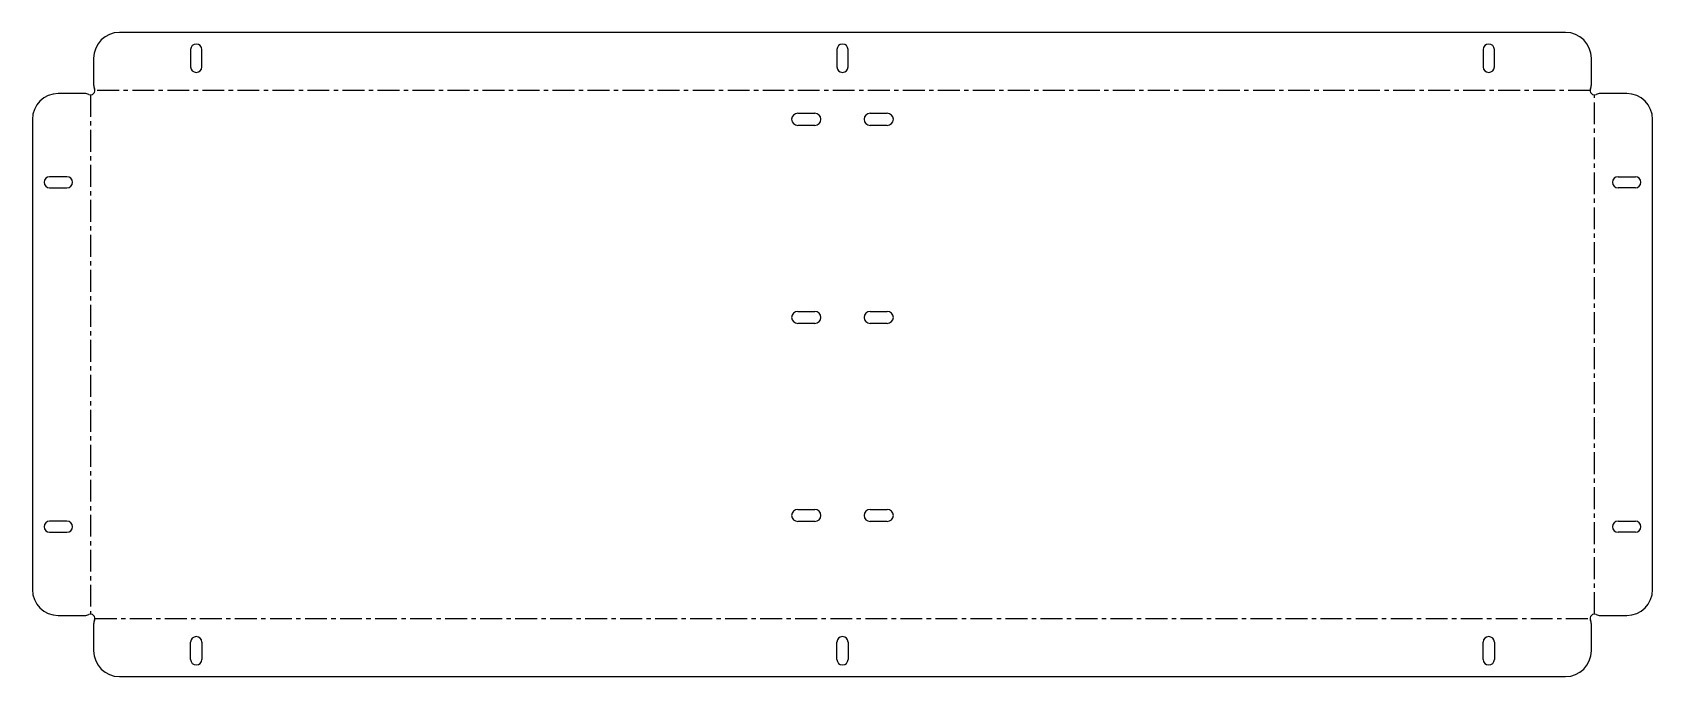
# Model space of a CAD drawing. Header units: millimetres. Extents: x -33 to 908, y -33 to 342.
import ezdxf

# ---------------------------------------------------------------- set-up
doc = ezdxf.new("R2010")
doc.units = ezdxf.units.MM
doc.linetypes.add('CENTERX2', pattern=[20.32, 12.7, -2.54, 2.54, -2.54])

msp = doc.modelspace()

# ---------------------------------------------------------------- linework, layer by layer
at = {"color": 7, "linetype": 'Continuous', "lineweight": 25}
for p, q in [((857, 341.53), (18, 341.53)), ((59.25, 331.53), (59.25, 321.53)), ((65.75, 321.53), (65.75, 331.53)), ((434.25, 331.53), (434.25, 321.53)), ((440.75, 321.53), (440.75, 331.53)), ((809.25, 331.53), (809.25, 321.53)), ((815.75, 321.53), (815.75, 331.53)), ((3, 326.53), (3, 311)), ((872, 311), (872, 326.53)), ((-2, 306), (-17.53, 306)), ((892.53, 306), (877, 306)), ((411.5, 294.55), (421.5, 294.55)), ((453.5, 294.55), (463.5, 294.55)), ((-32.53, 291), (-32.53, 18)), ((421.5, 287.55), (411.5, 287.55)), ((463.5, 287.55), (453.5, 287.55)), ((907.53, 18), (907.53, 291)), ((-12.53, 257.75), (-22.53, 257.75)), ((887.53, 257.75), (897.53, 257.75)), ((-22.53, 251.25), (-12.53, 251.25)), ((897.53, 251.25), (887.53, 251.25)), ((411.5, 179.55), (421.5, 179.55)), ((453.5, 179.55), (463.5, 179.55)), ((421.5, 172.55), (411.5, 172.55)), ((463.5, 172.55), (453.5, 172.55)), ((-12.53, 57.75), (-22.53, 57.75)), ((411.5, 64.55), (421.5, 64.55)), ((421.5, 57.55), (411.5, 57.55)), ((453.5, 64.55), (463.5, 64.55)), ((463.5, 57.55), (453.5, 57.55)), ((887.53, 57.75), (897.53, 57.75)), ((-22.53, 51.25), (-12.53, 51.25)), ((897.53, 51.25), (887.53, 51.25)), ((-17.53, 3), (-2, 3)), ((877, 3), (892.53, 3)), ((3, -2), (3, -17.53)), ((872, -17.53), (872, -2)), ((59.25, -22.53), (59.25, -12.53)), ((65.75, -12.53), (65.75, -22.53)), ((434.25, -22.53), (434.25, -12.53)), ((440.75, -12.53), (440.75, -22.53)), ((809.25, -22.53), (809.25, -12.53)), ((815.75, -12.53), (815.75, -22.53)), ((18, -32.53), (857, -32.53))]:
    msp.add_line(p, q, dxfattribs=at)
at = {"color": 7, "linetype": 'CENTERX2'}
for p, q in [((1.23, 305.27), (1.23, 3.73)), ((871.27, 307.77), (3.73, 307.77)), ((873.77, 3.73), (873.77, 305.27)), ((3.73, 1.23), (871.27, 1.23))]:
    msp.add_line(p, q, dxfattribs=at)
at = {"color": 7, "linetype": 'Continuous', "lineweight": 25}
for centre, radius, start, end in [((18, 326.53), 15, 90, 180), ((857, 326.53), 15, 0, 90), ((62.5, 331.53), 3.25, 0, 180), ((437.5, 331.53), 3.25, 0, 180), ((812.5, 331.53), 3.25, 0, 180), ((62.5, 321.53), 3.25, 180, 0), ((437.5, 321.53), 3.25, 180, 0), ((812.5, 321.53), 3.25, 180, 0), ((8, 311), 5, 180, 205.52574), ((867, 311), 5, 334.47426, 0), ((-17.53, 291), 15, 90, 180), ((-2, 301), 5, 64.47426, 90), ((1.23, 307.77), 2.5, 244.47426, 25.52574), ((873.77, 307.77), 2.5, 154.47426, 295.52574), ((877, 301), 5, 90, 115.52574), ((892.53, 291), 15, 0, 90), ((411.5, 291.05), 3.5, 90, 270), ((421.5, 291.05), 3.5, 270, 90), ((453.5, 291.05), 3.5, 90, 270), ((463.5, 291.05), 3.5, 270, 90), ((-22.53, 254.5), 3.25, 90, 270), ((-12.53, 254.5), 3.25, 270, 90), ((887.53, 254.5), 3.25, 90, 270), ((897.53, 254.5), 3.25, 270, 90), ((411.5, 176.05), 3.5, 90, 270), ((421.5, 176.05), 3.5, 270, 90), ((453.5, 176.05), 3.5, 90, 270), ((463.5, 176.05), 3.5, 270, 90), ((-22.53, 54.5), 3.25, 90, 270), ((-12.53, 54.5), 3.25, 270, 90), ((411.5, 61.05), 3.5, 90, 270), ((421.5, 61.05), 3.5, 270, 90), ((453.5, 61.05), 3.5, 90, 270), ((463.5, 61.05), 3.5, 270, 90), ((887.53, 54.5), 3.25, 90, 270), ((897.53, 54.5), 3.25, 270, 90), ((-17.53, 18), 15, 180, 270), ((892.53, 18), 15, 270, 0), ((-2, 8), 5, 270, 295.52574), ((1.23, 1.23), 2.5, 334.47426, 115.52574), ((8, -2), 5, 154.47426, 180), ((873.77, 1.23), 2.5, 64.47426, 205.52574), ((867, -2), 5, 360, 25.52574), ((877, 8), 5, 244.47426, 270), ((62.5, -12.53), 3.25, 0, 180), ((437.5, -12.53), 3.25, 0, 180), ((812.5, -12.53), 3.25, 0, 180), ((18, -17.53), 15, 180, 270), ((857, -17.53), 15, 270, 0), ((62.5, -22.53), 3.25, 180, 0), ((437.5, -22.53), 3.25, 180, 0), ((812.5, -22.53), 3.25, 180, 0)]:
    msp.add_arc(centre, radius, start, end, dxfattribs=at)

doc.saveas('drawing.dxf')
